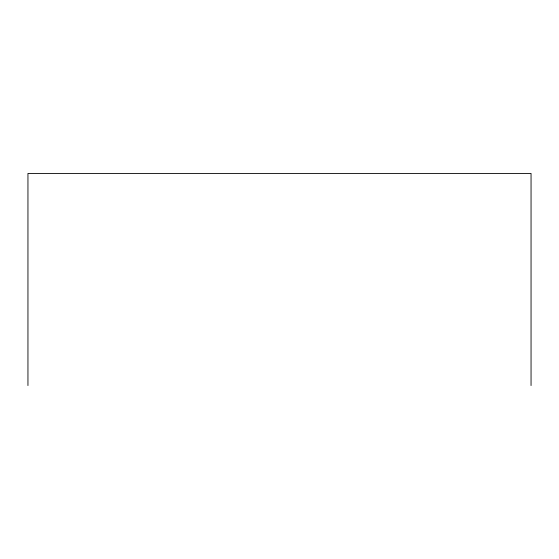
<?xml version="1.0" encoding="UTF-8"?>
<svg xmlns="http://www.w3.org/2000/svg" width="559" height="559" viewBox="0 0 559 559"><rect width="100%" height="100%" fill="white"/><g stroke="black" fill="none" stroke-linecap="round" stroke-linejoin="round"><path stroke-width="0.84" d="M531.05 385.549L531.05 173.451L27.95 173.451L27.95 385.549"/></g></svg>
